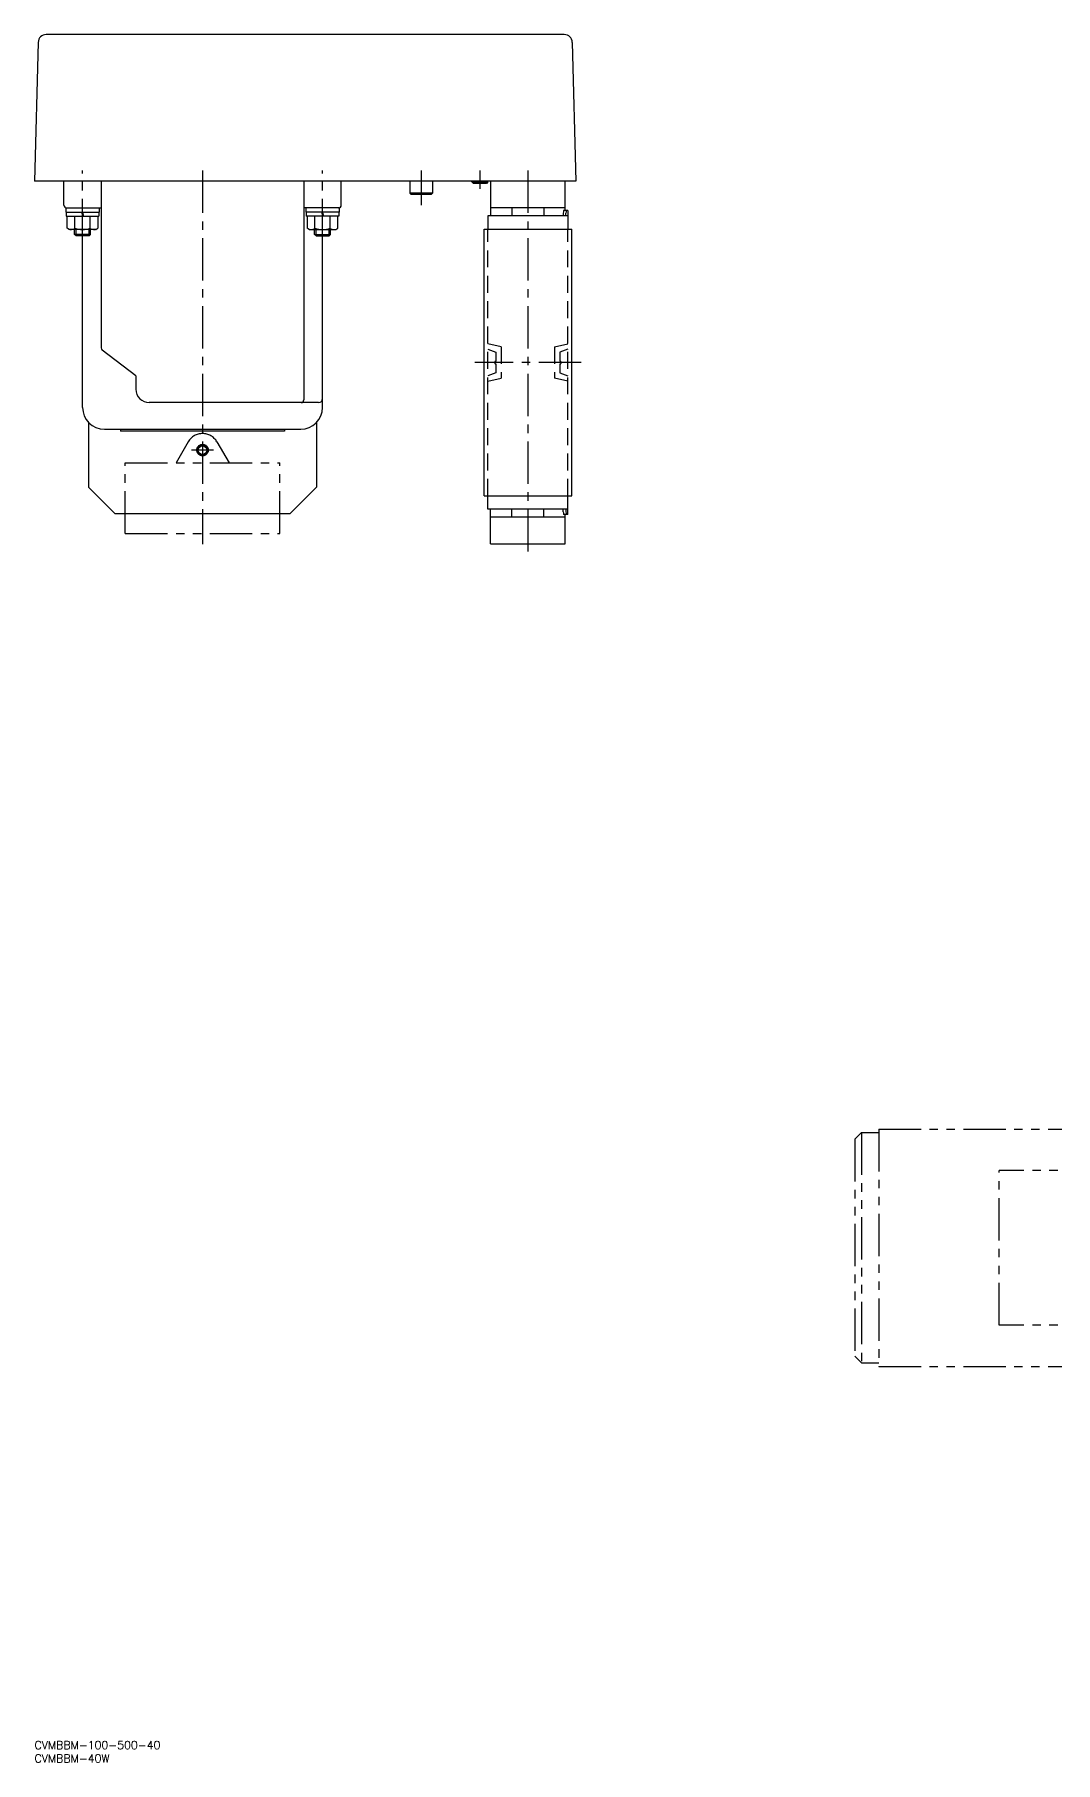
# Model space of a CAD drawing. Extents: x 0 to 1146, y -8 to 640.
# Drawn here: x 0 to 383, y -8 to 640 of the extents above; entities that cross this region are included whole.
import ezdxf

# ---------------------------------------------------------------- set-up
doc = ezdxf.new("R2010")
doc.units = 0
doc.header["$LTSCALE"] = 0.5
for name, pattern in [('CENTER', [50.8, 31.75, -6.35, 6.35, -6.35]), ('DASHED', [19.05, 12.7, -6.35]), ('PHANTOM', [63.5, 31.75, -6.35, 6.35, -6.35, 6.35, -6.35])]:
    doc.linetypes.add(name, pattern=pattern)
for name, color, linetype in [('MSM_CENTER', 1, 'CENTER'), ('MSM_CONTINUOUS', 7, 'CONTINUOUS'), ('MSM_DASHED', 4, 'DASHED'), ('MSM_IMAGINARY', 6, 'PHANTOM'), ('MSM_NARROW', 5, 'CONTINUOUS'), ('MSM_PART_NUMBER', 7, 'CONTINUOUS')]:
    doc.layers.add(name, color=color, linetype=linetype)
doc.styles.get("Standard").update_dxf_attribs({"font": 'txt.shx', "height": 6, "bigfont": 'bigfont.shx'})

# ---------------------------------------------------------------- blocks, each defined once
blk = doc.blocks.new('*U81')
at = {"layer": 'MSM_PART_NUMBER'}
blk.add_text('CVMBBM-100-500-40', height=3, dxfattribs=at).set_placement((0, -3))
blk = doc.blocks.new('*U82')
at = {"layer": 'MSM_PART_NUMBER'}
blk.add_text('CVMBBM-40W', height=3, dxfattribs=at).set_placement((0, -8))

msp = doc.modelspace()

# ---------------------------------------------------------------- linework, layer by layer
at = {"layer": 'MSM_CENTER'}
for p, q in [((18, 562.4), (18, 588.9)), ((63, 588.9), (63, 448.83)), ((108, 562.4), (108, 588.9)), ((145, 588.9), (145, 575.9)), ((167, 588.9), (167, 582.1)), ((185, 588.9), (185, 444.9)), ((204.9, 516.9), (165.1, 516.9)), ((67.15, 484.1), (58.85, 484.1))]:
    msp.add_line(p, q, dxfattribs=at)
at = {"layer": 'MSM_CONTINUOUS'}
for p, q in [((1.36, 636.98), (0, 584.9)), ((198.64, 639.9), (4.36, 639.9)), ((201.64, 636.98), (203, 584.9)), ((203, 584.9), (0, 584.9)), ((11, 575.9), (11, 584.9)), ((25, 584.9), (25, 522.39)), ((101, 584.9), (101, 502.9)), ((115, 575.9), (115, 584.9)), ((140.75, 584.9), (140.75, 580.4)), ((149.25, 584.9), (149.25, 580.4)), ((164, 584.64), (164, 584.9)), ((164.54, 584.1), (164, 584.64)), ((164, 584.64), (170, 584.64)), ((169.46, 584.1), (164.54, 584.1)), ((170, 584.64), (169.46, 584.1)), ((170, 584.64), (170, 584.9)), ((171, 584.9), (171, 571.9)), ((199, 573.9), (199, 584.9)), ((141.25, 579.9), (140.75, 580.4)), ((149.25, 580.4), (140.75, 580.4)), ((148.75, 579.9), (141.25, 579.9)), ((148.75, 579.9), (149.25, 580.4)), ((11.75, 574.9), (11.75, 573.3)), ((11.75, 574.9), (25, 574.9)), ((11.75, 573.3), (24.25, 573.3)), ((11.9, 573.3), (11.9, 571.8)), ((11.9, 571.8), (24.1, 571.8)), ((12.23, 567.24), (12.23, 571.8)), ((15.11, 567.24), (15.11, 571.8)), ((17.6, 573.3), (18, 571.8)), ((18, 573.3), (18.4, 571.8)), ((20.89, 567.24), (20.89, 571.8)), ((23.77, 571.8), (23.77, 567.24)), ((24.1, 573.3), (24.1, 571.8)), ((24.25, 574.9), (24.25, 573.3)), ((114.25, 574.9), (101, 574.9)), ((101.75, 574.9), (101.75, 573.3)), ((114.25, 573.3), (101.75, 573.3)), ((101.9, 573.3), (101.9, 571.8)), ((114.1, 571.8), (101.9, 571.8)), ((102.23, 571.8), (102.23, 567.24)), ((105.11, 567.24), (105.11, 571.8)), ((107.6, 573.3), (108, 571.8)), ((108, 573.3), (108.4, 571.8)), ((110.89, 567.24), (110.89, 571.8)), ((113.77, 567.24), (113.77, 571.8)), ((114.1, 573.3), (114.1, 571.8)), ((114.25, 574.9), (114.25, 573.3)), ((200, 571.9), (170, 571.9)), ((170, 571.9), (170, 566.9)), ((199, 574.9), (171, 574.9)), ((179, 574.9), (179, 571.9)), ((191, 574.9), (191, 571.9)), ((198.26, 572.9), (198.26, 571.9)), ((200, 573.9), (198.35, 573.9)), ((199.26, 571.9), (199.26, 572.9)), ((200, 573.9), (200, 566.9)), ((13, 566.8), (12.23, 567.24)), ((23, 566.8), (13, 566.8)), ((15, 564.94), (15, 566.8)), ((15.54, 564.4), (15, 564.94)), ((21, 564.94), (15, 564.94)), ((20.46, 564.4), (15.54, 564.4)), ((18, 500.1), (18, 564.4)), ((20.46, 564.4), (21, 564.94)), ((21, 564.94), (21, 566.8)), ((23, 566.8), (23.77, 567.24)), ((103, 566.8), (102.23, 567.24)), ((103, 566.8), (113, 566.8)), ((105, 564.94), (105, 566.8)), ((105.54, 564.4), (105, 564.94)), ((105, 564.94), (111, 564.94)), ((105.54, 564.4), (110.46, 564.4)), ((108, 500.1), (108, 564.4)), ((110.46, 564.4), (111, 564.94)), ((111, 564.94), (111, 566.8)), ((113, 566.8), (113.77, 567.24)), ((168.6, 466.9), (168.6, 566.9)), ((168.6, 566.9), (201.4, 566.9)), ((201.4, 466.9), (201.4, 566.9)), ((38, 511.9), (25.39, 521.6)), ((38, 511.9), (38, 506.9)), ((106.5, 501.9), (43, 501.9)), ((20.23, 494.48), (20.23, 470.13)), ((105.77, 494.48), (105.77, 470.13)), ((26.2, 491.9), (99.8, 491.9)), ((32.23, 491.9), (32.23, 491.15)), ((93.77, 491.15), (32.23, 491.15)), ((93.77, 491.9), (93.77, 491.15)), ((30.23, 460.13), (20.23, 470.13)), ((105.77, 470.13), (95.77, 460.13)), ((168.6, 466.9), (201.4, 466.9)), ((170, 461.9), (170, 466.9)), ((200, 459.9), (200, 466.9)), ((95.77, 460.13), (30.23, 460.13)), ((200, 461.9), (170, 461.9)), ((171, 448.9), (171, 461.9)), ((179, 458.9), (179, 461.9)), ((191, 458.9), (191, 461.9)), ((198.26, 460.9), (198.26, 461.9)), ((199.26, 461.9), (199.26, 460.9)), ((199, 458.9), (171, 458.9)), ((200, 459.9), (198.35, 459.9)), ((199, 448.9), (199, 459.9)), ((171, 448.9), (199, 448.9))]:
    msp.add_line(p, q, dxfattribs=at)
msp.add_circle((63, 484.1), 1.62, dxfattribs=at)
for centre, radius, start, end in [((4.36, 636.9), 3, 90, 178.5), ((198.64, 636.9), 3, 1.5, 90), ((12, 575.9), 1, 180, 270), ((114, 575.9), 1, 270, 0), ((204.31, 572.87), 6.05, 170.25715, 179.78077), ((205.3, 572.87), 6.05, 170.25715, 179.78077), ((13.67, 569.35), 2.56, 244.38425, 304.38425), ((18, 576.35), 9.55, 252.41205, 287.58795), ((22.33, 569.35), 2.56, 235.61575, 295.61575), ((103.67, 569.35), 2.56, 244.38425, 304.38425), ((108, 576.35), 9.55, 252.41205, 287.58795), ((112.33, 569.35), 2.56, 235.61575, 295.61575), ((26, 522.39), 1, 180, 232.43146), ((43, 506.9), 5, 180, 270), ((26.2, 500.1), 8.2, 180, 270), ((99.8, 500.1), 8.2, 270, 0), ((99.98, 502.9), 1, 270, 0), ((106.5, 503.4), 1.5, 270, 0), ((204.31, 460.92), 6.05, 180.21923, 189.74285), ((205.3, 460.92), 6.05, 180.21923, 189.74285)]:
    msp.add_arc(centre, radius, start, end, dxfattribs=at)
at = {"layer": 'MSM_DASHED'}
for p, q in [((170, 466.9), (170, 566.9)), ((200, 466.9), (200, 566.9)), ((175, 522.8), (170, 523.9)), ((170, 521.9), (173, 520.8)), ((173, 520.8), (173, 517.4)), ((175, 522.8), (175, 511)), ((195, 522.8), (200, 523.9)), ((195, 522.8), (195, 511)), ((200, 521.9), (197, 520.8)), ((197, 520.8), (197, 517.4)), ((173, 513), (170, 511.9)), ((173, 516.4), (173, 513)), ((197, 516.4), (197, 513)), ((197, 513), (200, 511.9)), ((170, 509.9), (175, 511)), ((200, 509.9), (195, 511))]:
    msp.add_line(p, q, dxfattribs=at)
for centre, start, end in [((173, 516.9), 90, 270), ((197, 516.9), 270, 90)]:
    msp.add_arc(centre, 0.5, start, end, dxfattribs=at)
at = {"layer": 'MSM_IMAGINARY'}
for p, q in [((57.63, 487.2), (53.07, 479.3)), ((68.37, 487.2), (72.93, 479.3)), ((34, 452.8), (34, 479.3)), ((34, 479.3), (92, 479.3)), ((92, 452.8), (92, 479.3)), ((34, 452.8), (92, 452.8)), ((310.02, 228.2), (307.52, 225.7)), ((310.02, 228.2), (310.02, 141.8)), ((310.02, 228.2), (316.52, 228.2)), ((316.52, 229.5), (405.52, 229.5)), ((316.52, 229.5), (316.52, 140.5)), ((307.52, 225.7), (307.52, 144.3)), ((402.72, 214), (361.72, 214)), ((361.72, 156), (361.72, 214)), ((402.72, 214), (361.72, 214)), ((361.72, 156), (361.72, 214)), ((402.72, 156), (361.72, 156)), ((402.72, 156), (361.72, 156)), ((310.02, 141.8), (307.52, 144.3)), ((310.02, 141.8), (316.52, 141.8)), ((316.52, 140.5), (405.52, 140.5))]:
    msp.add_line(p, q, dxfattribs=at)
msp.add_circle((63, 484.1), 2.15, dxfattribs=at)
msp.add_arc((63, 484.1), 6.2, 30, 150, dxfattribs=at)
at = {"layer": 'MSM_NARROW'}
for p, q in [((164.54, 584.1), (164.54, 584.9)), ((169.46, 584.1), (169.46, 584.9)), ((15.54, 564.4), (15.54, 566.8)), ((20.46, 564.4), (20.46, 566.8)), ((105.54, 564.4), (105.54, 566.8)), ((110.46, 564.4), (110.46, 566.8))]:
    msp.add_line(p, q, dxfattribs=at)
msp.add_circle((63, 484.1), 2, dxfattribs=at)

# ---------------------------------------------------------------- block references
at = {"layer": 'MSM_CONTINUOUS'}
for name in ['*U81', '*U82']:
    msp.add_blockref(name, (0, 0), dxfattribs=at)

doc.saveas('drawing.dxf')
